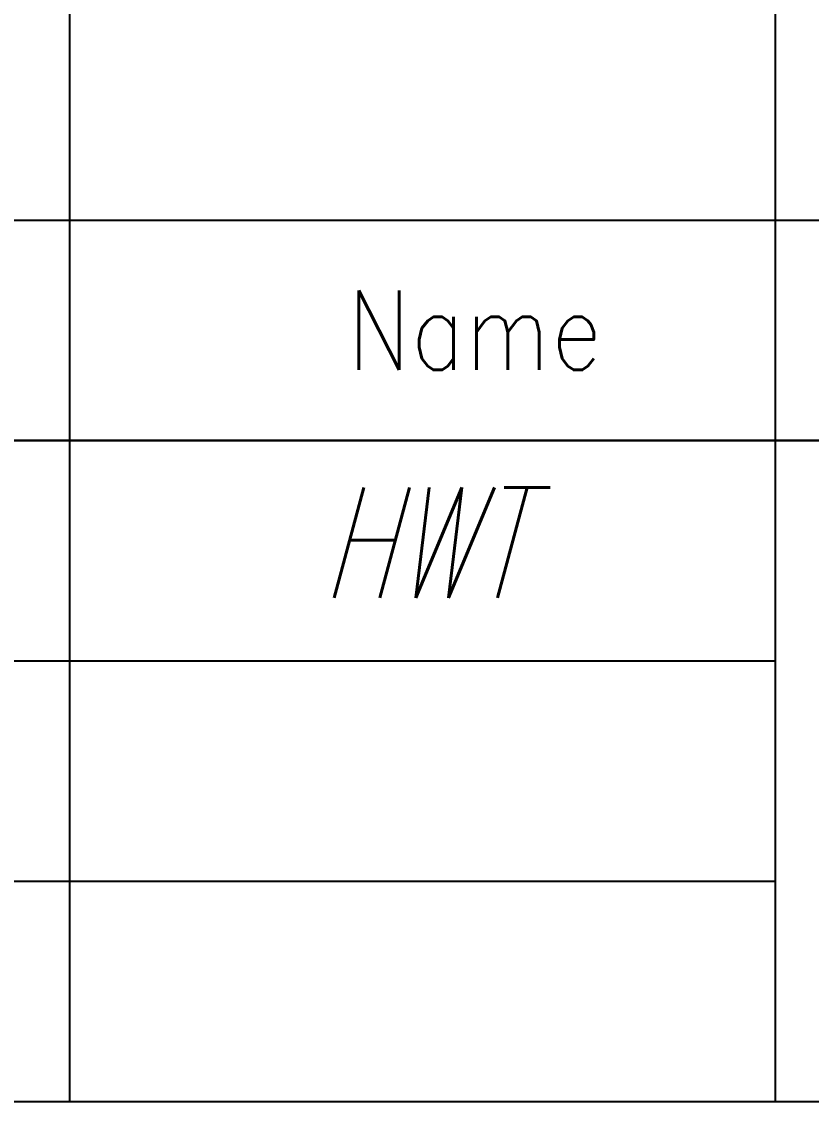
# Model space of a CAD drawing. Extents: x 0 to 8400, y -53 to 5887.
# Drawn here: x 5538.2 to 5896.5, y 806.6 to 1296.7 of the extents above; entities that cross this region are included whole.
import ezdxf
from ezdxf.enums import TextEntityAlignment as Align

# ---------------------------------------------------------------- set-up
doc = ezdxf.new("R2010")
doc.units = 0
doc.header["$LTSCALE"] = 20
doc.layers.add('20', color=4, linetype='CONTINUOUS')
doc.layers.add('schriftfeld', color=7, linetype='CONTINUOUS')
doc.layers.add('M_EQUIP_E7', color=7, linetype='CONTINUOUS', lineweight=70)
doc.styles.add('SIMPLEX', font='simplex')

# ---------------------------------------------------------------- blocks, each defined once
blk = doc.blocks.new('A$C6EAD2A84')
at = {"layer": 'schriftfeld', "color": 3}
for p, q in [((48, 68), (48, 33)), ((64, 68), (64, 33)), ((19, 48), (179, 48)), ((0, 33), (180, 33))]:
    blk.add_line(p, q, dxfattribs=at)
at = {"layer": 'schriftfeld', "color": 4}
for p, q in [((19, 53), (141, 53)), ((15, 43), (64, 43)), ((15, 38), (64, 38))]:
    blk.add_line(p, q, dxfattribs=at)
at = {"layer": 'schriftfeld', "color": 1}
blk.add_line((180, 48), (15, 48), dxfattribs=at)
at = {"layer": 'schriftfeld', "color": 4, "style": 'SIMPLEX', "width": 0.84165}
blk.add_text('Name', height=1.8, dxfattribs=at).set_placement((54.304, 49.6))

msp = doc.modelspace()

# ---------------------------------------------------------------- block references
at = {"layer": 'M_EQUIP_E7', "lineweight": 35, "xscale": 20, "yscale": 20, "zscale": 20}
msp.add_blockref('A$C6EAD2A84', (4600, 146.63), dxfattribs=at)

# ---------------------------------------------------------------- texts
at = {"layer": '20', "color": 4, "style": 'SIMPLEX', "oblique": 15, "width": 0.691837}
msp.add_text('HWT', height=50, dxfattribs=at).set_placement((5720.05, 1035.19), align=Align.CENTER)

doc.saveas('drawing.dxf')
